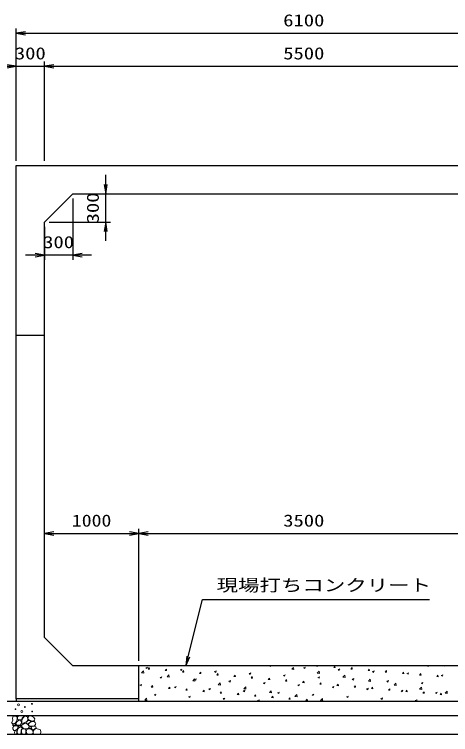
# Model space of a CAD drawing. Units: millimetres at full size. Extents: x 0 to 42050, y 0 to 29700.
# Drawn here: x 5456 to 10082, y 13670 to 21300 of the extents above; entities that cross this region are included whole.
import ezdxf
from ezdxf.enums import TextEntityAlignment as Align

# ---------------------------------------------------------------- set-up
doc = ezdxf.new("R2010")
doc.units = ezdxf.units.MM
for name, color, linetype, lineweight in [('D-DCR-HCHn', 4, 'Continuous', 9), ('D-STR-DIM', 7, 'Continuous', 25), ('D-STR-STRn', 1, 'Continuous', 25), ('D-STR-TXT', 7, 'Continuous', 25)]:
    doc.layers.add(name, color=color, linetype=linetype, lineweight=lineweight)
doc.styles.add('ＭＳ ゴシック', font='')
doc.styles.get('ＭＳ ゴシック').set_extended_font_data('MS Gothic')

# ---------------------------------------------------------------- blocks, each defined once
blk = doc.blocks.new('open_arrow')
at = {"color": 0, "linetype": 'Continuous', "lineweight": -2}
blk.add_lwpolyline([(7.5, 1.25), (0, 0), (7.5, -1.25)], dxfattribs=at)

msp = doc.modelspace()

# ---------------------------------------------------------------- linework, layer by layer
at = {"layer": 'D-DCR-HCHn'}
for p, q in [((6804.537, 14324.748), (6824.32, 14345.367)), ((6827.132, 14321.21), (6824.326, 14345.333)), ((6849.101, 14377.95), (6866.886, 14384.777)), ((6849.127, 14377.913), (6861.762, 14369.391)), ((6861.776, 14369.394), (6866.926, 14384.743)), ((6872.965, 14364.941), (6885.21, 14379.534)), ((6872.969, 14364.926), (6888.151, 14363.598)), ((6888.26, 14363.525), (6885.324, 14379.446)), ((7055.15, 14349.001), (7067.395, 14363.595)), ((7055.153, 14348.987), (7070.335, 14347.659)), ((7070.444, 14347.585), (7067.508, 14363.506)), ((7214.132, 14357.607), (7231.917, 14364.434)), ((7214.158, 14357.571), (7226.792, 14349.049)), ((7226.807, 14349.052), (7231.957, 14364.401)), ((7237.335, 14333.062), (7249.58, 14347.655)), ((7252.628, 14331.644), (7249.691, 14347.566)), ((8157.612, 14398.845), (8160.621, 14400)), ((8157.636, 14398.809), (8170.27, 14390.287)), ((8170.285, 14390.29), (8173.543, 14400)), ((8397.336, 14361.963), (8417.12, 14382.582)), ((8397.365, 14361.903), (8419.955, 14358.4)), ((8419.932, 14358.424), (8417.126, 14382.547)), ((8522.643, 14378.502), (8540.428, 14385.329)), ((8522.667, 14378.466), (8535.301, 14369.944)), ((8535.315, 14369.948), (8540.466, 14385.297)), ((8659.567, 14396.593), (8674.749, 14395.264)), ((8659.568, 14396.607), (8662.416, 14400)), ((8674.858, 14395.179), (8673.968, 14400)), ((8841.751, 14380.654), (8856.933, 14379.325)), ((8841.753, 14380.667), (8853.998, 14395.261)), ((8857.041, 14379.239), (8854.105, 14395.16)), ((8887.674, 14358.16), (8905.459, 14364.987)), ((8887.697, 14358.124), (8900.332, 14349.602)), ((8900.346, 14349.606), (8905.496, 14364.955)), ((9023.935, 14364.715), (9039.117, 14363.386)), ((9023.938, 14364.728), (9036.183, 14379.321)), ((9039.225, 14363.299), (9036.288, 14379.22)), ((9206.12, 14348.776), (9221.302, 14347.447)), ((9206.122, 14348.789), (9218.368, 14363.382)), ((9221.409, 14347.358), (9218.472, 14363.28)), ((9252.706, 14337.817), (9270.49, 14344.644)), ((9265.377, 14329.264), (9270.527, 14344.613)), ((9388.307, 14332.85), (9400.552, 14347.443)), ((9403.593, 14331.418), (9400.656, 14347.339)), ((9831.154, 14399.397), (9832.723, 14400)), ((9831.176, 14399.362), (9843.81, 14390.84)), ((9843.824, 14390.844), (9846.896, 14400)), ((9990.135, 14399.177), (9990.925, 14400)), ((9990.165, 14399.115), (10012.755, 14395.611)), ((10012.732, 14395.639), (10012.224, 14400)), ((6804.565, 14324.692), (6827.155, 14321.188)), ((7000.716, 14275.684), (7018.501, 14282.511)), ((7000.741, 14275.648), (7013.376, 14267.126)), ((7013.39, 14267.129), (7018.54, 14282.478)), ((7075.616, 14282.706), (7095.399, 14303.325)), ((7075.644, 14282.649), (7098.234, 14279.146)), ((7098.211, 14279.168), (7095.405, 14303.29)), ((7237.337, 14333.048), (7252.519, 14331.72)), ((7419.519, 14317.123), (7431.764, 14331.716)), ((7419.521, 14317.109), (7434.703, 14315.781)), ((7434.812, 14315.704), (7431.875, 14331.626)), ((7579.164, 14337.265), (7596.948, 14344.092)), ((7579.189, 14337.229), (7591.823, 14328.706)), ((7591.837, 14328.71), (7596.988, 14344.059)), ((7601.704, 14301.184), (7613.949, 14315.777)), ((7601.706, 14301.17), (7616.888, 14299.842)), ((7616.996, 14299.764), (7614.059, 14315.685)), ((7783.889, 14285.245), (7796.134, 14299.838)), ((7783.89, 14285.231), (7799.072, 14283.903)), ((7799.18, 14283.824), (7796.243, 14299.745)), ((7944.195, 14316.922), (7961.98, 14323.749)), ((7944.219, 14316.886), (7956.854, 14308.364)), ((7956.868, 14308.368), (7962.018, 14323.717)), ((7966.073, 14269.306), (7978.318, 14283.899)), ((7966.074, 14269.292), (7981.256, 14267.964)), ((7981.363, 14267.883), (7978.427, 14283.805)), ((8309.227, 14296.579), (8327.011, 14303.406)), ((8309.25, 14296.544), (8321.885, 14288.022)), ((8321.899, 14288.025), (8327.049, 14303.374)), ((8668.415, 14319.921), (8688.199, 14340.539)), ((8668.444, 14319.861), (8691.034, 14316.357)), ((8674.258, 14276.237), (8692.043, 14283.064)), ((8674.281, 14276.201), (8686.916, 14267.679)), ((8686.93, 14267.683), (8692.08, 14283.032)), ((8691.011, 14316.382), (8688.205, 14340.505)), ((8939.494, 14277.878), (8959.278, 14298.497)), ((8939.523, 14277.818), (8962.113, 14274.314)), ((8962.09, 14274.34), (8959.284, 14298.462)), ((9252.728, 14337.782), (9265.363, 14329.259)), ((9388.304, 14332.837), (9403.486, 14331.508)), ((9570.488, 14316.897), (9585.67, 14315.569)), ((9570.492, 14316.911), (9582.737, 14331.504)), ((9585.777, 14315.478), (9582.84, 14331.399)), ((9617.737, 14317.474), (9635.522, 14324.301)), ((9617.759, 14317.439), (9630.394, 14308.917)), ((9630.408, 14308.921), (9635.558, 14324.27)), ((9752.672, 14300.958), (9767.854, 14299.63)), ((9752.676, 14300.972), (9764.922, 14315.565)), ((9767.961, 14299.537), (9765.024, 14315.459)), ((9934.856, 14285.019), (9950.038, 14283.691)), ((9934.861, 14285.033), (9947.106, 14299.626)), ((9950.144, 14283.597), (9947.208, 14299.519)), ((9982.768, 14297.132), (10000.553, 14303.959)), ((9982.79, 14297.097), (9995.424, 14288.575)), ((9995.439, 14288.579), (10000.589, 14303.928)), ((6787.299, 14193.761), (6805.084, 14200.588)), ((6787.325, 14193.725), (6799.96, 14185.203)), ((6799.974, 14185.206), (6805.124, 14200.555)), ((7346.695, 14240.664), (7366.478, 14261.283)), ((7346.723, 14240.607), (7369.313, 14237.103)), ((7365.747, 14255.342), (7383.532, 14262.169)), ((7365.772, 14255.306), (7378.407, 14246.784)), ((7369.29, 14237.126), (7366.484, 14261.248)), ((7378.421, 14246.787), (7383.571, 14262.136)), ((7617.774, 14198.621), (7637.557, 14219.24)), ((7617.802, 14198.564), (7640.392, 14195.06)), ((7640.369, 14195.083), (7637.563, 14219.206)), ((7730.779, 14234.999), (7748.563, 14241.826)), ((7730.803, 14234.963), (7743.438, 14226.441)), ((7743.452, 14226.445), (7748.602, 14241.794)), ((8095.81, 14214.656), (8113.595, 14221.483)), ((8095.834, 14214.621), (8108.468, 14206.099)), ((8108.482, 14206.102), (8113.633, 14221.451)), ((8148.258, 14253.367), (8160.503, 14267.96)), ((8148.258, 14253.353), (8163.44, 14252.025)), ((8163.547, 14251.943), (8160.611, 14267.864)), ((8330.442, 14237.414), (8345.624, 14236.086)), ((8330.443, 14237.428), (8342.688, 14252.021)), ((8345.731, 14236.003), (8342.794, 14251.924)), ((8460.841, 14194.314), (8478.626, 14201.141)), ((8460.865, 14194.278), (8473.499, 14185.756)), ((8473.513, 14185.76), (8478.663, 14201.109)), ((8512.626, 14221.475), (8527.808, 14220.147)), ((8512.627, 14221.489), (8524.872, 14236.082)), ((8527.915, 14220.062), (8524.978, 14235.984)), ((8694.81, 14205.536), (8709.992, 14204.208)), ((8694.812, 14205.55), (8707.057, 14220.143)), ((8710.099, 14204.122), (8707.162, 14220.044)), ((8876.997, 14189.611), (8889.242, 14204.204)), ((8892.283, 14188.182), (8889.346, 14204.103)), ((9039.289, 14255.894), (9057.074, 14262.721)), ((9039.312, 14255.859), (9051.946, 14247.337)), ((9051.961, 14247.341), (9057.111, 14262.69)), ((9210.573, 14235.836), (9230.357, 14256.455)), ((9210.602, 14235.775), (9233.192, 14232.271)), ((9233.169, 14232.298), (9230.363, 14256.42)), ((9404.321, 14235.552), (9422.105, 14242.378)), ((9404.343, 14235.516), (9416.977, 14226.994)), ((9416.991, 14226.999), (9422.141, 14242.348)), ((9481.652, 14193.794), (9501.436, 14214.412)), ((9481.681, 14193.732), (9504.271, 14190.229)), ((9504.248, 14190.255), (9501.442, 14214.378)), ((9769.352, 14215.209), (9787.137, 14222.036)), ((9769.373, 14215.174), (9782.008, 14206.652)), ((9782.022, 14206.656), (9787.172, 14222.005)), ((6908.209, 14173.884), (6920.454, 14188.477)), ((6908.212, 14173.87), (6923.394, 14172.542)), ((6923.502, 14172.468), (6920.565, 14188.389)), ((7090.393, 14157.945), (7102.638, 14172.538)), ((7090.396, 14157.931), (7105.578, 14156.603)), ((7105.686, 14156.528), (7102.749, 14172.449)), ((7152.331, 14173.419), (7170.116, 14180.246)), ((7152.356, 14173.383), (7164.99, 14164.861)), ((7165.004, 14164.864), (7170.155, 14180.213)), ((7272.578, 14142.006), (7284.823, 14156.599)), ((7272.58, 14141.992), (7287.762, 14140.663)), ((7287.869, 14140.587), (7284.933, 14156.509)), ((7454.763, 14126.066), (7467.008, 14140.66)), ((7454.764, 14126.053), (7469.946, 14124.724)), ((7470.053, 14124.647), (7467.117, 14140.569)), ((7517.362, 14153.076), (7535.147, 14159.903)), ((7517.387, 14153.041), (7530.021, 14144.518)), ((7530.035, 14144.522), (7535.185, 14159.871)), ((7636.947, 14110.127), (7649.192, 14124.72)), ((7652.237, 14108.707), (7649.3, 14124.628)), ((7882.394, 14132.734), (7900.178, 14139.56)), ((7882.417, 14132.698), (7895.052, 14124.176)), ((7888.853, 14156.579), (7908.637, 14177.198)), ((7888.881, 14156.521), (7911.471, 14153.017)), ((7895.066, 14124.18), (7900.216, 14139.529)), ((7911.449, 14153.041), (7908.642, 14177.164)), ((8159.932, 14114.537), (8179.716, 14135.156)), ((8182.528, 14110.999), (8179.721, 14135.121)), ((8247.425, 14112.391), (8265.21, 14119.218)), ((8260.097, 14103.837), (8265.247, 14119.186)), ((8825.873, 14173.971), (8843.657, 14180.798)), ((8825.895, 14173.936), (8838.53, 14165.414)), ((8838.544, 14165.418), (8843.694, 14180.767)), ((8876.994, 14189.597), (8892.176, 14188.269)), ((9059.178, 14173.658), (9074.36, 14172.33)), ((9059.181, 14173.671), (9071.426, 14188.265)), ((9074.467, 14172.242), (9071.53, 14188.163)), ((9190.904, 14153.629), (9208.689, 14160.456)), ((9190.926, 14153.594), (9203.561, 14145.071)), ((9203.575, 14145.076), (9208.725, 14160.425)), ((9241.362, 14157.719), (9256.544, 14156.391)), ((9241.366, 14157.732), (9253.611, 14172.326)), ((9256.65, 14156.301), (9253.714, 14172.223)), ((9423.546, 14141.78), (9438.728, 14140.452)), ((9423.551, 14141.793), (9435.796, 14156.386)), ((9438.834, 14140.361), (9435.897, 14156.282)), ((9555.935, 14133.286), (9573.72, 14140.113)), ((9555.957, 14133.251), (9568.592, 14124.729)), ((9568.606, 14124.733), (9573.756, 14140.082)), ((9605.731, 14125.841), (9620.913, 14124.513)), ((9605.735, 14125.854), (9617.98, 14140.447)), ((9621.018, 14124.421), (9618.081, 14140.342)), ((9752.731, 14151.751), (9772.515, 14172.37)), ((9752.76, 14151.689), (9775.35, 14148.186)), ((9775.327, 14148.213), (9772.521, 14172.335)), ((9787.92, 14109.915), (9800.165, 14124.508)), ((9803.202, 14108.48), (9800.265, 14124.402)), ((9920.967, 14112.943), (9938.752, 14119.77)), ((9933.636, 14104.391), (9938.787, 14119.74)), ((10023.81, 14109.709), (10043.594, 14130.328)), ((10046.406, 14106.171), (10043.6, 14130.293)), ((6838.212, 14035.28), (6857.995, 14055.899)), ((6860.807, 14031.742), (6858.001, 14055.865)), ((6938.914, 14091.496), (6956.699, 14098.323)), ((6938.939, 14091.46), (6951.574, 14082.938)), ((6951.588, 14082.941), (6956.738, 14098.29)), ((7303.946, 14071.153), (7321.73, 14077.98)), ((7303.97, 14071.118), (7316.605, 14062.596)), ((7316.619, 14062.599), (7321.769, 14077.948)), ((7636.948, 14110.114), (7652.13, 14108.785)), ((7668.977, 14050.811), (7686.762, 14057.638)), ((7669.001, 14050.775), (7681.636, 14042.253)), ((7681.65, 14042.257), (7686.8, 14057.606)), ((7819.132, 14094.188), (7831.377, 14108.781)), ((7819.132, 14094.175), (7834.314, 14092.846)), ((7834.421, 14092.767), (7831.484, 14108.688)), ((8001.317, 14078.249), (8013.562, 14092.842)), ((8001.317, 14078.236), (8016.499, 14076.907)), ((8016.605, 14076.826), (8013.668, 14092.748)), ((8159.96, 14114.478), (8182.55, 14110.975)), ((8183.501, 14062.31), (8195.746, 14076.903)), ((8183.501, 14062.297), (8198.683, 14060.968)), ((8198.789, 14060.886), (8195.852, 14076.807)), ((8247.448, 14112.356), (8260.083, 14103.834)), ((8365.685, 14046.357), (8380.867, 14045.029)), ((8365.686, 14046.371), (8377.931, 14060.964)), ((8380.972, 14044.946), (8378.036, 14060.867)), ((8431.011, 14072.494), (8450.795, 14093.113)), ((8431.039, 14072.435), (8453.629, 14068.932)), ((8453.607, 14068.957), (8450.8, 14093.079)), ((8547.871, 14030.432), (8560.116, 14045.025)), ((8563.156, 14029.005), (8560.22, 14044.927)), ((8612.456, 14092.048), (8630.241, 14098.875)), ((8612.479, 14092.013), (8625.114, 14083.491)), ((8625.128, 14083.495), (8630.278, 14098.844)), ((8702.09, 14030.452), (8721.874, 14051.071)), ((8724.686, 14026.914), (8721.88, 14051.037)), ((8977.488, 14071.706), (8995.272, 14078.533)), ((8977.51, 14071.671), (8990.144, 14063.149)), ((8990.158, 14063.153), (8995.309, 14078.502)), ((9342.519, 14051.363), (9360.304, 14058.19)), ((9342.541, 14051.328), (9355.175, 14042.806)), ((9355.189, 14042.811), (9360.339, 14058.16)), ((9787.915, 14109.902), (9803.097, 14108.574)), ((9920.988, 14112.909), (9933.622, 14104.387)), ((9970.099, 14093.963), (9985.281, 14092.634)), ((9970.105, 14093.976), (9982.35, 14108.569)), ((9985.386, 14092.54), (9982.449, 14108.462)), ((10023.839, 14109.647), (10046.429, 14106.143)), ((6838.239, 14035.224), (6860.829, 14031.721)), ((8034.008, 14030.468), (8051.793, 14037.295)), ((8034.032, 14030.433), (8046.666, 14021.911)), ((8046.68, 14021.915), (8051.83, 14037.264)), ((8547.869, 14030.418), (8563.051, 14029.09)), ((8702.118, 14030.393), (8724.708, 14026.889)), ((8734.676, 14020), (8742.3, 14029.086)), ((8744.061, 14020), (8742.403, 14028.987)), ((9707.55, 14031.021), (9725.335, 14037.847)), ((9707.571, 14030.986), (9720.206, 14022.464)), ((9720.22, 14022.468), (9725.37, 14037.817))]:
    msp.add_line(p, q, dxfattribs=at)
for points in [[(5444.69, 13863.906), (5437.756, 13843.102), (5440.067, 13819.988), (5423.887, 13794.562), (5444.69, 13783.005), (5467.805, 13794.562), (5481.673, 13813.053), (5486.296, 13843.102), (5481.673, 13859.283), (5467.805, 13866.217)], [(5483.985, 13808.431), (5472.427, 13780.693), (5481.673, 13769.136), (5509.411, 13769.136), (5520.968, 13773.759), (5532.525, 13789.939), (5532.525, 13803.808), (5520.968, 13822.299), (5507.099, 13824.611)], [(5548.447, 13786.214), (5535.689, 13790.569), (5534.425, 13818.678), (5547.512, 13847.359), (5564.448, 13863.536), (5596.403, 13857.032), (5599.133, 13821.913), (5588.816, 13809.876), (5560.739, 13794.301)], [(5579.798, 13795.711), (5581.454, 13789.566), (5587.011, 13785.193), (5599.19, 13783.302), (5610.305, 13789.802), (5620.592, 13799.138), (5629.858, 13807.333), (5629.635, 13813.462), (5623.736, 13818.875), (5609.203, 13820.356), (5596.47, 13814.383), (5587.011, 13805.165), (5582.281, 13800.556)], [(5607.012, 13829.601), (5600.964, 13835.086), (5599.897, 13840.792), (5603.414, 13853.305), (5613.71, 13867.61), (5636.004, 13866.105), (5657.571, 13855.811), (5672.195, 13835.597), (5670.021, 13822.456), (5663.02, 13815.716), (5651.769, 13813.215), (5635.511, 13817.483), (5614.289, 13824.481)], [(5449.313, 13783.005), (5437.756, 13773.759), (5442.379, 13766.824), (5458.559, 13766.824), (5465.493, 13769.136), (5470.116, 13778.382), (5463.182, 13785.316)], [(5486.082, 13727.009), (5496.783, 13752.692), (5488.222, 13763.393), (5462.539, 13763.393), (5451.838, 13759.112), (5441.137, 13744.131), (5441.137, 13731.289), (5451.838, 13714.167), (5464.679, 13712.027)], [(5522.466, 13675.643), (5528.886, 13694.905), (5526.746, 13716.308), (5541.728, 13739.85), (5522.466, 13750.551), (5501.063, 13739.85), (5488.222, 13722.728), (5483.941, 13694.905), (5488.222, 13679.924), (5501.063, 13673.503)], [(5518.185, 13750.551), (5528.886, 13759.112), (5524.606, 13765.533), (5509.624, 13765.533), (5503.204, 13763.393), (5498.923, 13754.832), (5505.344, 13748.411)], [(5588.203, 13729.532), (5552.829, 13736.129), (5537.782, 13748.266), (5533.03, 13767.263), (5547.713, 13781.629), (5576.323, 13789.69), (5597.97, 13776.761), (5611.961, 13759.347), (5608.002, 13741.67)], [(5668.372, 13761.832), (5673.688, 13766.874), (5680.476, 13775.68), (5682.145, 13783.275), (5678.144, 13797.685), (5664.088, 13808.67), (5643.907, 13807.89), (5616.698, 13793.001), (5607.086, 13780.757), (5610.152, 13766.784), (5619.778, 13760.04), (5628.599, 13759.145), (5642.363, 13759.524), (5655.808, 13761.002)], [(5624.971, 13735.265), (5629.183, 13738.446), (5632.686, 13743.505), (5632.81, 13750.431), (5628.414, 13756.067), (5620.769, 13757.977), (5614.356, 13756.179), (5612.704, 13750.442), (5611.896, 13744.835), (5612.881, 13737.456), (5618.975, 13734.127)], [(5652.597, 13720.331), (5642.895, 13725.079), (5635.89, 13733.822), (5635.719, 13745.084), (5639.942, 13755.627), (5655.189, 13757.625), (5670.054, 13758.018), (5684.481, 13752.512), (5686.849, 13743.273), (5674.54, 13732.195), (5659.555, 13723.15)], [(5481.801, 13679.924), (5481.801, 13705.606), (5471.1, 13712.027), (5460.399, 13705.606), (5458.259, 13690.625), (5460.399, 13677.783), (5475.381, 13673.503)], [(5539.588, 13677.783), (5558.85, 13673.503), (5575.972, 13682.064), (5578.112, 13701.326), (5575.968, 13724.878), (5552.429, 13732.327), (5537.447, 13728.603), (5531.027, 13712.027), (5531.027, 13688.484)], [(5587.352, 13723.637), (5602.306, 13732.556), (5628.44, 13732.292), (5649.93, 13713.525), (5653.643, 13684.899), (5639.853, 13674.245), (5603.098, 13671.871), (5586.731, 13681.633), (5582.172, 13704.06)], [(5684.972, 13672.493), (5669.837, 13674.274), (5659.866, 13679.787), (5655.835, 13692.722), (5655.945, 13704.963), (5665.172, 13721.678), (5683.242, 13732.822), (5710.731, 13728.403), (5732.453, 13720.334), (5737.643, 13696.125), (5733.03, 13678.257), (5711.884, 13672.877)]]:
    msp.add_lwpolyline(points, close=True, dxfattribs=at)
msp.add_lwpolyline([(5518.432, 13868.547), (5501.093, 13866.446), (5489.258, 13858.701), (5489.626, 13839.819), (5495.514, 13826.087), (5510.025, 13826.185), (5530.107, 13829.153), (5539.799, 13843.689), (5549.082, 13853.492), (5551.884, 13864.345), (5539.099, 13868.547), (5518.082, 13868.547)], dxfattribs=at)
for centre, radius in [((5500.004, 13986.145), 11.25), ((5566.563, 13962.459), 4.5), ((5642.197, 13995.221), 4.5), ((5468.437, 13938.641), 4.5), ((5534.996, 13914.955), 11.25), ((5643.909, 13914.955), 4.5)]:
    msp.add_circle(centre, radius, dxfattribs=at)
at = {"layer": 'D-STR-DIM'}
for p, q in [((5475, 19750), (5475, 21150)), ((5475, 21100), (11575, 21100)), ((5475, 19750), (5475, 20800)), ((5775, 19750), (5775, 20800)), ((5775, 19750), (5775, 20800)), ((5275, 20750), (5975, 20750)), ((5775, 20750), (11275, 20750)), ((6425, 18900), (6425, 19600)), ((6125, 19400), (6475, 19400)), ((6075, 19350), (6075, 18700)), ((5825, 19100), (6475, 19100)), ((5775, 19050), (5775, 18700)), ((6275, 18750), (5575, 18750)), ((5775, 15800), (6775, 15800)), ((6775, 14450), (6775, 15850)), ((6775, 14450), (6775, 15850)), ((6775, 15800), (10275, 15800))]:
    msp.add_line(p, q, dxfattribs=at)
at = {"layer": 'D-STR-STRn'}
for p, q in [((5475, 19700), (11575, 19700)), ((5475, 14050), (5475, 19700)), ((5775, 19100), (6075, 19400)), ((6075, 19400), (10975, 19400)), ((5775, 14700), (5775, 19100)), ((5475, 17900), (5775, 17900)), ((6075, 14400), (5775, 14700)), ((10975, 14400), (6075, 14400)), ((6775, 14020), (6775, 14400)), ((6775, 14050), (5475, 14050)), ((5475, 14050), (5475, 14020)), ((11675, 14020), (5375, 14020)), ((11675, 13870), (5375, 13870)), ((11675, 13670), (5375, 13670))]:
    msp.add_line(p, q, dxfattribs=at)
at = {"layer": 'D-STR-TXT'}
msp.add_lwpolyline([(7275, 14400), (7450, 15100), (7550, 15100), (9856.345, 15100)], dxfattribs=at)

# ---------------------------------------------------------------- block references
at = {"layer": 'D-STR-DIM', "xscale": 13.3, "yscale": 13.3}
for p in [(5475, 21100), (5775, 20750), (5775, 20750), (6075, 18750), (5775, 15800), (6775, 15800)]:
    msp.add_blockref('open_arrow', p, dxfattribs=at)
for p, rotation in [((5475, 20750), 180), ((6425, 19400), 90), ((6425, 19100), 270), ((5775, 18750), 180), ((6775, 15800), 180)]:
    msp.add_blockref('open_arrow', p, dxfattribs=dict(at, rotation=rotation))
at = {"layer": 'D-STR-TXT', "xscale": 13.3, "yscale": 13.3, "rotation": 76}
msp.add_blockref('open_arrow', (7275, 14400), dxfattribs=at)

# ---------------------------------------------------------------- texts
at = {"layer": 'D-STR-DIM', "style": 'ＭＳ ゴシック'}
for s, width, p in [('6100', 1.25, (8525, 21237.5)), ('300', 1.25, (5625, 20887.5)), ('5500', 1.25, (8525, 20887.5)), ('300', 1.25, (5925, 18887.5)), ('1000', 1.2, (6275, 15937.5)), ('3500', 1.25, (8525, 15937.5))]:
    msp.add_text(s, height=128.3, dxfattribs=dict(at, width=width)).set_placement(p, align=Align.MIDDLE_CENTER)
at = {"layer": 'D-STR-DIM', "style": 'ＭＳ ゴシック', "width": 1.25}
msp.add_text('300', height=128.3, rotation=90, dxfattribs=at).set_placement((6287.5, 19250), align=Align.MIDDLE_CENTER)
at = {"layer": 'D-STR-TXT', "style": 'ＭＳ ゴシック', "width": 1.3}
msp.add_text('現場打ちコンクリート', height=128.3, dxfattribs=at).set_placement((7600, 15150), align=Align.BOTTOM_LEFT)

doc.saveas('drawing.dxf')
